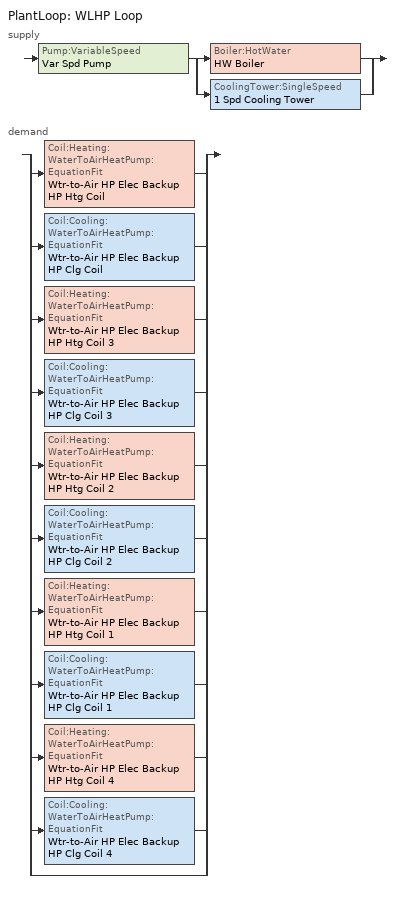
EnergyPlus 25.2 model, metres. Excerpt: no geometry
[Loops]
PlantLoop 'WLHP Loop'
 supply: Pump:VariableSpeed 'Var Spd Pump' > split
  | Boiler:HotWater 'HW Boiler'
  | CoolingTower:SingleSpeed '1 Spd Cooling Tower'
 demand: split
  | Coil:Heating:WaterToAirHeatPump:EquationFit 'Wtr-to-Air HP Elec Backup HP Htg Coil'
  | Coil:Cooling:WaterToAirHeatPump:EquationFit 'Wtr-to-Air HP Elec Backup HP Clg Coil'
  | Coil:Heating:WaterToAirHeatPump:EquationFit 'Wtr-to-Air HP Elec Backup HP Htg Coil 3'
  | Coil:Cooling:WaterToAirHeatPump:EquationFit 'Wtr-to-Air HP Elec Backup HP Clg Coil 3'
  | Coil:Heating:WaterToAirHeatPump:EquationFit 'Wtr-to-Air HP Elec Backup HP Htg Coil 2'
  | Coil:Cooling:WaterToAirHeatPump:EquationFit 'Wtr-to-Air HP Elec Backup HP Clg Coil 2'
  | Coil:Heating:WaterToAirHeatPump:EquationFit 'Wtr-to-Air HP Elec Backup HP Htg Coil 1'
  | Coil:Cooling:WaterToAirHeatPump:EquationFit 'Wtr-to-Air HP Elec Backup HP Clg Coil 1'
  | Coil:Heating:WaterToAirHeatPump:EquationFit 'Wtr-to-Air HP Elec Backup HP Htg Coil 4'
  | Coil:Cooling:WaterToAirHeatPump:EquationFit 'Wtr-to-Air HP Elec Backup HP Clg Coil 4'
  | bypass
[ZoneControl:Thermostat] Temperature Difference Between Cutout And Setpoint {deltaC}=0
Name | Zone or ZoneList | Control Type Schedule | Control 1
Core Zone 1 Thermostat | Core Zone 1 | Core Zone 1 Thermostat Schedule | Core_bottom Setpoints
Prm Zone 1 (South) Thermostat | Prm Zone 1 (South) | Prm Zone 1 (South) Thermostat Schedule | Perimeter_bot_ZN_1 Setpoints
Prm Zone 2 (East) Thermostat | Prm Zone 2 (East) | Prm Zone 2 (East) Thermostat Schedule | Perimeter_bot_ZN_2 Setpoints
Prm Zone 3 (North) Thermostat | Prm Zone 3 (North) | Prm Zone 3 (North) Thermostat Schedule | Perimeter_bot_ZN_3 Setpoints
Prm Zone 4 (West) Thermostat | Prm Zone 4 (West) | Prm Zone 4 (West) Thermostat Schedule | Perimeter_bot_ZN_4 Setpoints
[ThermostatSetpoint:DualSetpoint] Heating Setpoint Temperature Schedule=Heating Thermostat Setpoint; Cooling Setpoint Temperature Schedule=Cooling Themostat Setpoint
Core_bottom Setpoints; Perimeter_bot_ZN_1 Setpoints; Perimeter_bot_ZN_2 Setpoints; Perimeter_bot_ZN_3 Setpoints; Perimeter_bot_ZN_4 Setpoints
[ZoneHVAC:WaterToAirHeatPump] Availability Schedule=Always On Discrete hvac_library; Cooling Supply Air Flow Rate {m3/s}=0.943895; Heating Supply Air Flow Rate {m3/s}=0.943895; No Load Supply Air Flow Rate {m3/s}=0.943895; No Load Supply Air Flow Rate Control Set To Low Speed=Yes; Cooling Outdoor Air Flow Rate {m3/s}=Autosize; Heating Outdoor Air Flow Rate {m3/s}=Autosize; No Load Outdoor Air Flow Rate {m3/s}=Autosize; Maximum Supply Air Temperature from Supplemental Heater {C}=Autosize; Maximum Outdoor Dry-Bulb Temperature for Supplemental Heater Operation {C}=21; Fan Placement=BlowThrough; Heat Pump Coil Water Flow Mode=Cycling
Name | Supply Air Fan | Heating Coil | Cooling Coil | Supplemental Heating Coil
Core_Zone_Wtr_to_Air_HP_Elec_Backup | Wtr-to-Air HP Elec Backup Fan On Off | Wtr-to-Air HP Elec Backup HP Htg Coil | Wtr-to-Air HP Elec Backup HP Clg Coil | Wtr-to-Air HP Elec Backup Coil
Perimeter_Zone_1_Wtr_to_Air_HP_Elec_Backup | Wtr-to-Air HP Elec Backup Fan On Off 3 | Wtr-to-Air HP Elec Backup HP Htg Coil 3 | Wtr-to-Air HP Elec Backup HP Clg Coil 3 | Wtr-to-Air HP Elec Backup Coil 3
Perimeter_Zone_2_Wtr_to_Air_HP_Elec_Backup | Wtr-to-Air HP Elec Backup Fan On Off 2 | Wtr-to-Air HP Elec Backup HP Htg Coil 2 | Wtr-to-Air HP Elec Backup HP Clg Coil 2 | Wtr-to-Air HP Elec Backup Coil 2
Perimeter_Zone_3_Wtr_to_Air_HP_Elec_Backup | Wtr-to-Air HP Elec Backup Fan On Off 1 | Wtr-to-Air HP Elec Backup HP Htg Coil 1 | Wtr-to-Air HP Elec Backup HP Clg Coil 1 | Wtr-to-Air HP Elec Backup Coil 1
Perimeter_Zone_4_Wtr_to_Air_HP_Elec_Backup | Wtr-to-Air HP Elec Backup Fan On Off 4 | Wtr-to-Air HP Elec Backup HP Htg Coil 4 | Wtr-to-Air HP Elec Backup HP Clg Coil 4 | Wtr-to-Air HP Elec Backup Coil 4
[Fan:OnOff] Availability Schedule=Always On Discrete hvac_library; Fan Total Efficiency=0.6045; Pressure Rise {Pa}=250; Maximum Flow Rate {m3/s}=0.943895; Motor Efficiency=0.8; Motor In Airstream Fraction=1; Fan Power Ratio Function of Speed Ratio Curve=Curve Exponent 1; Fan Efficiency Ratio Function of Speed Ratio Curve=Curve Cubic 1
Wtr-to-Air HP Elec Backup Fan On Off; Wtr-to-Air HP Elec Backup Fan On Off 3; Wtr-to-Air HP Elec Backup Fan On Off 2; Wtr-to-Air HP Elec Backup Fan On Off 1; Wtr-to-Air HP Elec Backup Fan On Off 4
[Coil:Heating:WaterToAirHeatPump:EquationFit] Rated Air Flow Rate {m3/s}=Autosize; Rated Water Flow Rate {m3/s}=Autosize; Gross Rated Heating Capacity {W}=Autosize; Gross Rated Heating COP {W/W}=4.3; Rated Entering Water Temperature {C}=20; Rated Entering Air Dry-Bulb Temperature {C}=20; Ratio of Rated Heating Capacity to Rated Cooling Capacity=1; Heating Capacity Curve=Wtr-to-Air HP Elec Backup HP Htg Coil HeatCapCurve; Heating Power Consumption Curve=Wtr-to-Air HP Elec Backup HP Htg Coil HeatPowCurve; Part Load Fraction Correlation Curve=Wtr-to-Air HP Elec Backup-AutogeneratedPLFCurve
Wtr-to-Air HP Elec Backup HP Htg Coil; Wtr-to-Air HP Elec Backup HP Htg Coil 3; Wtr-to-Air HP Elec Backup HP Htg Coil 2; Wtr-to-Air HP Elec Backup HP Htg Coil 1; Wtr-to-Air HP Elec Backup HP Htg Coil 4
[Coil:Cooling:WaterToAirHeatPump:EquationFit] Rated Air Flow Rate {m3/s}=Autosize; Rated Water Flow Rate {m3/s}=Autosize; Gross Rated Total Cooling Capacity {W}=Autosize; Gross Rated Sensible Cooling Capacity {W}=Autosize; Gross Rated Cooling COP {W/W}=3.81; Rated Entering Water Temperature {C}=30; Rated Entering Air Dry-Bulb Temperature {C}=27; Rated Entering Air Wet-Bulb Temperature {C}=19; Total Cooling Capacity Curve=Wtr-to-Air HP Elec Backup HP Clg Coil TotCoolCapCurve; Sensible Cooling Capacity Curve=Wtr-to-Air HP Elec Backup HP Clg Coil SensCoolCapCurve; Cooling Power Consumption Curve=Wtr-to-Air HP Elec Backup HP Clg Coil CoolPowCurve; Part Load Fraction Correlation Curve=Wtr-to-Air HP Elec Backup-AutogeneratedPLFCurve; Nominal Time for Condensate Removal to Begin {s}=0; Ratio of Initial Moisture Evaporation Rate and Steady State Latent Capacity=0; Maximum Cycling Rate {cycles/hr}=2.5; Latent Capacity Time Constant {s}=60; Fan Delay Time {s}=60
Wtr-to-Air HP Elec Backup HP Clg Coil; Wtr-to-Air HP Elec Backup HP Clg Coil 3; Wtr-to-Air HP Elec Backup HP Clg Coil 2; Wtr-to-Air HP Elec Backup HP Clg Coil 1; Wtr-to-Air HP Elec Backup HP Clg Coil 4
[Coil:Heating:Electric] Availability Schedule=Always On Discrete hvac_library; Efficiency=1; Nominal Capacity {W}=0
Wtr-to-Air HP Elec Backup Coil; Wtr-to-Air HP Elec Backup Coil 3; Wtr-to-Air HP Elec Backup Coil 2; Wtr-to-Air HP Elec Backup Coil 1; Wtr-to-Air HP Elec Backup Coil 4
[Zone equipment]
Core Zone 1: Core_Zone_Wtr_to_Air_HP_Elec_Backup
Prm Zone 1 (South): Perimeter_Zone_1_Wtr_to_Air_HP_Elec_Backup
Prm Zone 2 (East): Perimeter_Zone_2_Wtr_to_Air_HP_Elec_Backup
Prm Zone 3 (North): Perimeter_Zone_3_Wtr_to_Air_HP_Elec_Backup
Prm Zone 4 (West): Perimeter_Zone_4_Wtr_to_Air_HP_Elec_Backup
[Sizing:Zone] Zone Cooling Design Supply Air Temperature Input Method=SupplyAirTemperature; Zone Cooling Design Supply Air Temperature {C}=12.7778; Zone Heating Design Supply Air Temperature Input Method=SupplyAirTemperature; Zone Heating Design Supply Air Temperature {C}=32.2222; Zone Heating Design Supply Air Temperature Difference {deltaC}=11.11; Zone Cooling Design Supply Air Humidity Ratio {kgWater/kgDryAir}=0.0085; Zone Heating Design Supply Air Humidity Ratio {kgWater/kgDryAir}=0.008; Cooling Design Air Flow Method=DesignDay; Cooling Design Air Flow Rate {m3/s}=0; Cooling Minimum Air Flow per Zone Floor Area {m3/s-m2}=0.000762; Cooling Minimum Air Flow {m3/s}=0; Cooling Minimum Air Flow Fraction=0; Heating Design Air Flow Method=DesignDayWithLimit; Heating Design Air Flow Rate {m3/s}=0; Heating Maximum Air Flow per Zone Floor Area {m3/s-m2}=0; Heating Maximum Air Flow {m3/s}=0; Heating Maximum Air Flow Fraction=0.5; Account for Dedicated Outdoor Air System=No; Zone Load Sizing Method=Sensible Load Only No Latent Load; Zone Latent Cooling Design Supply Air Humidity Ratio Input Method=HumidityRatioDifference; Zone Cooling Design Supply Air Humidity Ratio Difference {kgWater/kgDryAir}=0.005; Zone Latent Heating Design Supply Air Humidity Ratio Input Method=HumidityRatioDifference; Zone Humidification Design Supply Air Humidity Ratio Difference {kgWater/kgDryAir}=0.005; Type of Space Sum to Use=Coincident
Name | Zone Cooling Design Supply Air Temperature Difference {deltaC} | Design Specification Outdoor Air Object | Design Specification Zone Air Distribution Object
Core Zone 1 | 8.33333 | Core Zone 1 DSOA Space List | Core Zone 1 Design Spec Zone Air Dist
Prm Zone 1 (South) | 11.1111 | Prm Zone 1 (South) DSOA Space List | Prm Zone 1 (South) Design Spec Zone Air Dist
Prm Zone 2 (East) | 11.1111 | Prm Zone 2 (East) DSOA Space List | Prm Zone 2 (East) Design Spec Zone Air Dist
Prm Zone 3 (North) | 11.1111 | Prm Zone 3 (North) DSOA Space List | Prm Zone 3 (North) Design Spec Zone Air Dist
Prm Zone 4 (West) | 11.1111 | Prm Zone 4 (West) DSOA Space List | Prm Zone 4 (West) Design Spec Zone Air Dist
[DesignSpecification:ZoneAirDistribution] Zone Air Distribution Effectiveness in Cooling Mode=0.8; Zone Air Distribution Effectiveness in Heating Mode=0.8; Minimum Zone Ventilation Efficiency=0
Core Zone 1 Design Spec Zone Air Dist; Prm Zone 1 (South) Design Spec Zone Air Dist; Prm Zone 2 (East) Design Spec Zone Air Dist; Prm Zone 3 (North) Design Spec Zone Air Dist; Prm Zone 4 (West) Design Spec Zone Air Dist
[DesignSpecification:OutdoorAir] Outdoor Air Method=Sum; Outdoor Air Flow per Person {m3/s-person}=0; Outdoor Air Flow per Zone Floor Area {m3/s-m2}=0; Outdoor Air Flow per Zone {m3/s}=0; Outdoor Air Flow Air Changes per Hour {1/hr}=0
Core_Zone_Design_OA; Perimeter_Zone_1_Design_OA; Perimeter_Zone_2_Design_OA; Perimeter_Zone_3_Design_OA; Perimeter_Zone_4_Design_OA
[DesignSpecification:OutdoorAir:SpaceList]
Name | Space 1 | Space 1 Design Specification Outdoor Air Object
Core Zone 1 DSOA Space List | Core_Space_1 | Core_Zone_Design_OA
Prm Zone 1 (South) DSOA Space List | Perimeter_Space_1 | Perimeter_Zone_1_Design_OA
Prm Zone 2 (East) DSOA Space List | Perimeter_Space_2 | Perimeter_Zone_2_Design_OA
Prm Zone 3 (North) DSOA Space List | Perimeter_Space_3 | Perimeter_Zone_3_Design_OA
Prm Zone 4 (West) DSOA Space List | Perimeter_Space_4 | Perimeter_Zone_4_Design_OA
[PlantLoop]
WLHP Loop: Fluid Type=Water; Plant Equipment Operation Scheme=WLHP Loop Operation Schemes; Maximum Loop Temperature {C}=100; Minimum Loop Temperature {C}=0; Maximum Loop Flow Rate {m3/s}=Autosize; Minimum Loop Flow Rate {m3/s}=0; Plant Loop Volume {m3}=Autocalculate; Load Distribution Scheme=Optimal; Plant Loop Demand Calculation Scheme=DualSetpointDeadband; Common Pipe Simulation=None
[Sizing:Plant]
WLHP Loop: Loop Type=Heating; Design Loop Exit Temperature {C}=82; Loop Design Temperature Difference {deltaC}=11; Sizing Option=NonCoincident; Zone Timesteps in Averaging Window=1; Coincident Sizing Factor Mode=None
[Pump:VariableSpeed]
Var Spd Pump: Design Maximum Flow Rate {m3/s}=0.00473176; Design Pump Head {Pa}=179352; Design Power Consumption {W}=1425; Motor Efficiency=0.9; Fraction of Motor Inefficiencies to Fluid Stream=0; Coefficient 1 of the Part Load Performance Curve=0; Coefficient 2 of the Part Load Performance Curve=1; Coefficient 3 of the Part Load Performance Curve=0; Coefficient 4 of the Part Load Performance Curve=0; Design Minimum Flow Rate {m3/s}=0; Pump Control Type=Continuous; Skin Loss Radiative Fraction=0.5; Design Power Sizing Method=PowerPerFlowPerPressure; Design Electric Power per Unit Flow Rate {W/(m3/s)}=348701.1; Design Shaft Power per Unit Flow Rate per Unit Head {W/((m3/s)-Pa)}=1.28205; Design Minimum Flow Rate Fraction=0
[Boiler:HotWater]
HW Boiler: Fuel Type=NaturalGas; Nominal Capacity {W}=87921.3; Nominal Thermal Efficiency=0.84; Efficiency Curve Temperature Evaluation Variable=LeavingBoiler; Normalized Boiler Efficiency Curve=Boiler Efficiency; Design Water Flow Rate {m3/s}=Autosize; Minimum Part Load Ratio=0; Maximum Part Load Ratio=1; Optimum Part Load Ratio=1; Water Outlet Upper Temperature Limit {C}=99; Boiler Flow Mode=NotModulated; On Cycle Parasitic Electric Load {W}=0; Sizing Factor=1; Off Cycle Parasitic Fuel Load {W}=0
[CoolingTower:SingleSpeed]
1 Spd Cooling Tower: Design Water Flow Rate {m3/s}=Autosize; Design Air Flow Rate {m3/s}=Autosize; Design Fan Power {W}=Autosize; Design U-Factor Times Area Value {W/K}=Autosize; Free Convection Regime Air Flow Rate {m3/s}=Autosize; Free Convection Regime Air Flow Rate Sizing Factor=0.1; Free Convection Regime U-Factor Times Area Value {W/K}=Autosize; Free Convection U-Factor Times Area Value Sizing Factor=0.1; Performance Input Method=UFactorTimesAreaAndDesignWaterFlowRate; Heat Rejection Capacity and Nominal Capacity Sizing Ratio=1.25; Free Convection Capacity {W}=0; Free Convection Nominal Capacity Sizing Factor=0.1; Design Inlet Air Dry-Bulb Temperature {C}=35; Design Inlet Air Wet-Bulb Temperature {C}=25; Design Approach Temperature {deltaC}=Autosize; Basin Heater Capacity {W/K}=0; Basin Heater Setpoint Temperature {C}=2; Evaporation Loss Mode=LossFactor; Evaporation Loss Factor {percent/K}=0.2; Drift Loss Percent {percent}=0.008; Blowdown Calculation Mode=ConcentrationRatio; Blowdown Concentration Ratio=3; Capacity Control=FanCycling; Number of Cells=1; Cell Control=MinimalCell; Cell Minimum  Water Flow Rate Fraction=0.33; Cell Maximum Water Flow Rate Fraction=2.5; Sizing Factor=1
[PlantEquipmentOperationSchemes]
WLHP Loop Operation Schemes: Control Scheme 1=WLHP Loop Heating Operation Scheme; Control Scheme 1 Schedule=Always On Discrete; Control Scheme 2=WLHP Loop Cooling Operation Scheme; Control Scheme 2 Schedule=Always On Discrete
[PlantEquipmentOperation:HeatingLoad]
WLHP Loop Heating Operation Scheme: Load Range 1 Lower Limit {W}=0; Load Range 1 Upper Limit {W}=1000000000; Range 1 Equipment List=WLHP Loop Heating Equipment List
[PlantEquipmentList]
WLHP Loop Heating Equipment List: HW Boiler
WLHP Loop Cooling Equipment List: 1 Spd Cooling Tower
[PlantEquipmentOperation:CoolingLoad]
WLHP Loop Cooling Operation Scheme: Load Range 1 Lower Limit {W}=0; Load Range 1 Upper Limit {W}=1000000000; Range 1 Equipment List=WLHP Loop Cooling Equipment List
[SetpointManager:Scheduled:DualSetpoint]
Min Max Temp w Deadband: Control Variable=Temperature; High Setpoint Schedule=90F_WLHP_TEMP; Low Setpoint Schedule=40F_WLHP_TEMP
[Schedule:Compact]
Core Zone 1 Thermostat Schedule; Prm Zone 1 (South) Thermostat Schedule; Prm Zone 2 (East) Thermostat Schedule; Prm Zone 3 (North) Thermostat Schedule; Prm Zone 4 (West) Thermostat Schedule: Through: 12/31, For: AllDays, Until: 24:00, 4
[Schedule:Constant]
Always On Discrete hvac_library: OnOff hvac_library, 1
Always On Discrete: OnOff, 1
[Schedule:Day:Interval]
Weekday: No, 05:00, 15.6, 22:00, 21, 24:00, 15.6
Saturdays 1: No, 05:00, 15.6, 17:00, 21, 24:00, 15.6
Sundays 2: No, 24:00, 15.6
Weekdays: No, 05:00, 26.7, 22:00, 24, 24:00, 26.1005
Saturdays: No, 05:00, 26.7, 17:00, 24, 24:00, 26.7
Sundays: No, 24:00, 26.7
Deck Temperature Default 16: No, 24:00, 32.2222
Deck Temperature Default 17: No, 24:00, 4.44444
Deck Temperature Summer Design Day 16; Deck Temperature Summer Design Day 17; Deck Temperature Winter Design Day 16; Deck Temperature Winter Design Day 17: No, 24:00, 12.8
[Schedule:Week:Daily]
Heating Thermostat Setpoint Week Rule - Jan1-Jan2: Weekday, Weekday, Weekday, Weekday, Weekday, Weekday, Saturdays 1, Weekday, Weekday, Weekday, Weekday, Weekday
Heating Thermostat Setpoint Week Rule - Jan3-Dec31: Sundays 2, Weekday, Weekday, Weekday, Weekday, Weekday, Saturdays 1, Weekday, Weekday, Weekday, Weekday, Weekday
Cooling Themostat Setpoint Week Rule - Jan1-Jan2: Weekdays, Weekdays, Weekdays, Weekdays, Weekdays, Weekdays, Saturdays, Weekdays, Weekdays, Weekdays, Weekdays, Weekdays
Cooling Themostat Setpoint Week Rule - Jan3-Dec31: Sundays, Weekdays, Weekdays, Weekdays, Weekdays, Weekdays, Saturdays, Weekdays, Weekdays, Weekdays, Weekdays, Weekdays
40F_WLHP_TEMP Week Rule - Jan1-Dec31: Deck Temperature Default 17, Deck Temperature Default 17, Deck Temperature Default 17, Deck Temperature Default 17, Deck Temperature Default 17, Deck Temperature Default 17, Deck Temperature Default 17, Deck Temperature Default 17, Deck Temperature Summer Design Day 17, Deck Temperature Winter Design Day 17, Deck Temperature Default 17, Deck Temperature Default 17
90F_WLHP_TEMP Week Rule - Jan1-Dec31: Deck Temperature Default 16, Deck Temperature Default 16, Deck Temperature Default 16, Deck Temperature Default 16, Deck Temperature Default 16, Deck Temperature Default 16, Deck Temperature Default 16, Deck Temperature Default 16, Deck Temperature Summer Design Day 16, Deck Temperature Winter Design Day 16, Deck Temperature Default 16, Deck Temperature Default 16
[Schedule:Year]
Heating Thermostat Setpoint: Heating Thermostat Setpoint Week Rule - Jan1-Jan2, 1, 1, 1, 2, Heating Thermostat Setpoint Week Rule - Jan3-Dec31, 1, 3, 12, 31
Cooling Themostat Setpoint: Cooling Themostat Setpoint Week Rule - Jan1-Jan2, 1, 1, 1, 2, Cooling Themostat Setpoint Week Rule - Jan3-Dec31, 1, 3, 12, 31
40F_WLHP_TEMP: 40F_WLHP_TEMP Week Rule - Jan1-Dec31, 1, 1, 12, 31
90F_WLHP_TEMP: 90F_WLHP_TEMP Week Rule - Jan1-Dec31, 1, 1, 12, 31
[Curve:Exponent]
Curve Exponent 1: Coefficient1 Constant=0; Coefficient2 Constant=1; Coefficient3 Constant=3; Minimum Value of x=0; Maximum Value of x=1.5; Minimum Curve Output=0.01; Maximum Curve Output=1.5
[Curve:Cubic]
Curve Cubic 1: Coefficient1 Constant=0.338568; Coefficient2 x=1.72644; Coefficient3 x**2=-1.4928; Coefficient4 x**3=0.427762; Minimum Value of x=0.5; Maximum Value of x=1.5; Minimum Curve Output=0.3; Maximum Curve Output=1
[Curve:QuadLinear] Minimum Value of w=-100; Maximum Value of w=100; Minimum Value of x=-100; Maximum Value of x=100; Minimum Value of y=0; Maximum Value of y=100; Minimum Value of z=0; Maximum Value of z=100; Input Unit Type for w=Dimensionless; Input Unit Type for x=Dimensionless; Input Unit Type for y=Dimensionless; Input Unit Type for z=Dimensionless
Name | Coefficient1 Constant | Coefficient2 w | Coefficient3 x | Coefficient4 y | Coefficient5 z
Wtr-to-Air HP Elec Backup HP Htg Coil HeatCapCurve | -5.50103 | -0.966888 | 7.70755 | 0.0319289 | 0.0281125
Wtr-to-Air HP Elec Backup HP Htg Coil HeatPowCurve | -7.47518 | 6.40877 | 1.99712 | -0.050683 | 0.0113851
Wtr-to-Air HP Elec Backup HP Clg Coil TotCoolCapCurve | -0.681262 | 1.99529 | -0.936119 | 0.0208118 | 0.00843887
Wtr-to-Air HP Elec Backup HP Clg Coil CoolPowCurve | -3.20456 | 0.476565 | 3.16734 | 0.102446 | -0.0381326
[Curve:Linear]
Wtr-to-Air HP Elec Backup-AutogeneratedPLFCurve: Coefficient1 Constant=0.833746; Coefficient2 x=0.166254; Minimum Value of x=0; Maximum Value of x=1; Minimum Curve Output=0; Maximum Curve Output=1; Input Unit Type for X=Dimensionless; Output Unit Type=Dimensionless
[Curve:QuintLinear]
Wtr-to-Air HP Elec Backup HP Clg Coil SensCoolCapCurve: Coefficient1 Constant=2.24209; Coefficient2 v=7.28913; Coefficient3 w=-9.0608; Coefficient4 x=-0.367294; Coefficient5 y=0.218826; Coefficient6 z=0.00901534; Minimum Value of v=-100; Maximum Value of v=100; Minimum Value of w=-100; Maximum Value of w=100; Minimum Value of x=-100; Maximum Value of x=100; Minimum Value of y=0; Maximum Value of y=100; Minimum Value of z=0; Maximum Value of z=100; Input Unit Type for v=Dimensionless; Input Unit Type for w=Dimensionless; Input Unit Type for x=Dimensionless; Input Unit Type for y=Dimensionless; Input Unit Type for z=Dimensionless
[Curve:Biquadratic]
Boiler Efficiency: Coefficient1 Constant=1; Coefficient2 x=0; Coefficient3 x**2=0; Coefficient4 y=0; Coefficient5 y**2=0; Coefficient6 x*y=0; Minimum Value of x=0; Maximum Value of x=1; Minimum Value of y=0; Maximum Value of y=1
